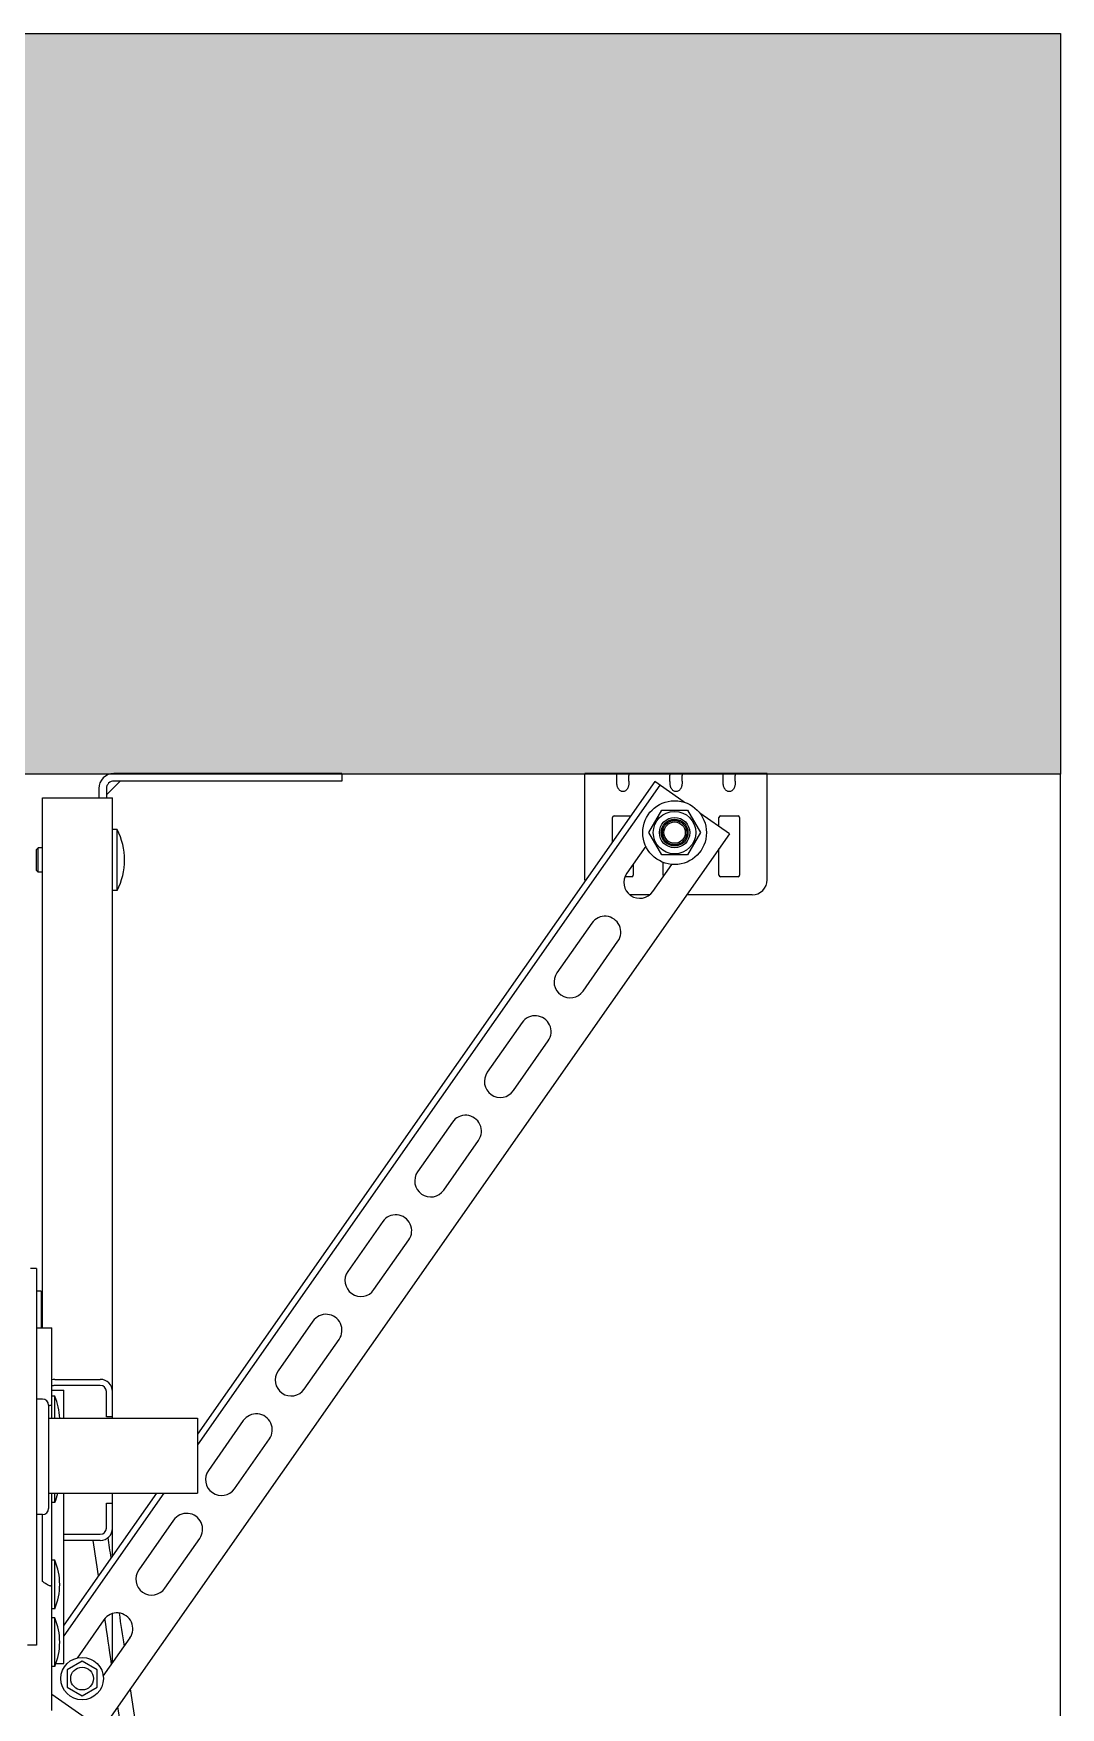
# Model space of a CAD drawing. Header units: millimetres. Extents: x 21899 to 38731, y -5425 to 3612.
# Drawn here: x 25179 to 25517, y -2795 to -2244 of the extents above; entities that cross this region are included whole.
import ezdxf

# ---------------------------------------------------------------- set-up
doc = ezdxf.new("R2010")
doc.units = ezdxf.units.MM
doc.layers.add('dwgmodels.com', color=250, linetype='Continuous')

msp = doc.modelspace()

# ---------------------------------------------------------------- hatches: boundary and pattern name
at = {"layer": 'dwgmodels.com', "true_color": 0xc7c8ca}
h = msp.add_hatch(color=9, dxfattribs=at)
h.dxf.hatch_style = 1
h.paths.add_polyline_path([(21917.11, -2243.56), (25517.11, -2243.56), (25517.11, -2487.45), (21917.11, -2487.45)])

# ---------------------------------------------------------------- linework, layer by layer
at = {"color": 7, "linetype": 'Continuous'}
for p, q in [((25207.6, -2489.67), (25203.08, -2494.19)), ((25280.57, -2489.66), (25205.57, -2489.66)), ((25383.54, -2489.86), (25233.07, -2704.74)), ((25385.18, -2491), (25233.07, -2708.23)), ((25280.57, -2487.16), (25280.57, -2489.66)), ((25393.25, -2496.66), (25383.54, -2489.86)), ((25517.11, -4530.44), (25517.11, -2487.45)), ((25182.07, -2495.16), (25205.07, -2495.16)), ((25182.07, -2669.66), (25182.07, -2495.16)), ((25203.07, -2492.16), (25203.07, -2495.16)), ((25205.07, -2699.47), (25205.07, -2495.16)), ((25381.59, -2506.65), (25385.84, -2499.29)), ((25385.84, -2499.29), (25394.34, -2499.29)), ((25394.34, -2499.29), (25398.59, -2506.65)), ((25408.11, -2507.06), (25398.4, -2500.27)), ((25408.11, -2507.06), (25201.62, -2801.96)), ((25206.57, -2505.66), (25205.07, -2505.66)), ((25206.57, -2525.66), (25206.57, -2505.66)), ((25385.84, -2514.01), (25381.59, -2506.65)), ((25386.09, -2508.45), (25386.09, -2504.86)), ((25388.29, -2502.65), (25391.89, -2502.65)), ((25394.09, -2504.86), (25394.09, -2508.45)), ((25398.59, -2506.65), (25394.34, -2514.01)), ((25180.57, -2511.66), (25180.07, -2512.16)), ((25180.07, -2519.17), (25180.07, -2512.16)), ((25182.07, -2511.66), (25180.57, -2511.66)), ((25180.57, -2519.66), (25180.57, -2511.66)), ((25380.58, -2511.08), (25374.32, -2520.02)), ((25391.89, -2510.65), (25388.29, -2510.65)), ((25382.92, -2526.05), (25389.18, -2517.1)), ((25394.34, -2514.01), (25385.84, -2514.01)), ((25180.57, -2519.66), (25180.07, -2519.17)), ((25182.07, -2519.66), (25180.57, -2519.66)), ((25206.57, -2525.66), (25205.07, -2525.66)), ((25362.85, -2536.41), (25351.37, -2552.79)), ((25359.98, -2558.81), (25371.45, -2542.43)), ((25339.9, -2569.17), (25328.43, -2585.56)), ((25337.03, -2591.58), (25348.5, -2575.2)), ((25316.96, -2601.94), (25305.49, -2618.32)), ((25314.09, -2624.34), (25325.56, -2607.96)), ((25294.02, -2634.7), (25282.55, -2651.09)), ((25291.15, -2657.11), (25302.62, -2640.73)), ((25180.07, -2650.16), (25178.07, -2650.16)), ((25180.07, -2650.16), (25180.07, -2774.16)), ((25181.57, -2657.66), (25180.07, -2657.66)), ((25181.57, -2657.66), (25181.57, -2669.66)), ((25181.57, -2665.16), (25182.07, -2665.16)), ((25180.07, -2669.66), (25185.07, -2669.66)), ((25185.07, -2699.47), (25185.07, -2669.66)), ((25271.07, -2667.47), (25259.6, -2683.85)), ((25268.2, -2689.88), (25279.67, -2673.49)), ((25186.07, -2686.66), (25201.07, -2686.66)), ((25201.07, -2688.66), (25186.07, -2688.66)), ((25182.07, -2693.14), (25180.07, -2693.14)), ((25186.07, -2692.16), (25185.07, -2692.16)), ((25186.07, -2699.47), (25186.07, -2692.16)), ((25203.07, -2698.96), (25203.07, -2690.66)), ((25184.07, -2695.14), (25184.07, -2729.19)), ((25184.07, -2699.47), (25233.07, -2699.47)), ((25184.66, -2695.16), (25185.07, -2695.16)), ((25205.07, -2698.96), (25203.07, -2698.96)), ((25233.07, -2699.47), (25233.07, -2724.08)), ((25248.13, -2700.24), (25236.66, -2716.62)), ((25245.26, -2722.64), (25256.73, -2706.26)), ((25184.07, -2724.08), (25233.07, -2724.08)), ((25185.07, -2795.66), (25185.07, -2724.08)), ((25186.07, -2727.16), (25185.07, -2727.16)), ((25186.07, -2727.16), (25186.07, -2724.08)), ((25219.53, -2724.08), (25189.07, -2767.58)), ((25221.97, -2724.08), (25189.07, -2771.07)), ((25203.07, -2727.36), (25205.07, -2727.36)), ((25203.07, -2735.66), (25203.07, -2727.36)), ((25205.07, -2744.73), (25205.07, -2724.08)), ((25182.07, -2731.19), (25180.07, -2731.19)), ((25182.07, -2753.19), (25182.07, -2731.19)), ((25225.19, -2733), (25213.72, -2749.39)), ((25189.07, -2737.66), (25201.07, -2737.66)), ((25222.32, -2755.41), (25233.79, -2739.03)), ((25201.07, -2739.66), (25189.07, -2739.66)), ((25186.07, -2746.16), (25185.07, -2746.16)), ((25186.07, -2762.16), (25186.07, -2746.16)), ((25184.66, -2754.66), (25185.07, -2754.66)), ((25186.07, -2762.16), (25185.07, -2762.16)), ((25186.07, -2765.16), (25185.07, -2765.16)), ((25186.07, -2781.16), (25186.07, -2765.16)), ((25202.24, -2765.77), (25193.41, -2778.39)), ((25205.07, -2780.04), (25205.07, -2763.79)), ((25202.01, -2784.4), (25210.85, -2771.79)), ((25180.07, -2774.16), (25177.07, -2774.16)), ((25186.07, -2781.16), (25185.07, -2781.16)), ((25195.07, -2779.46), (25190.14, -2782.31)), ((25190.14, -2782.31), (25190.14, -2788.01)), ((25200.01, -2782.31), (25195.07, -2779.46)), ((25200.01, -2788.01), (25200.01, -2782.31)), ((25190.14, -2788.01), (25195.07, -2790.86)), ((25195.07, -2790.86), (25200.01, -2788.01)), ((25201.62, -2801.96), (25185.07, -2790.37))]:
    msp.add_line(p, q, dxfattribs=at)
at = {"color": 3, "linetype": 'Continuous'}
for p, q in [((25280.57, -2487.16), (25205.57, -2487.16)), ((25420.57, -2487.16), (25360.57, -2487.16)), ((25360.57, -2522.16), (25360.57, -2487.16)), ((25371.07, -2489.67), (25371.07, -2487.83)), ((25375.07, -2489.67), (25375.07, -2487.83)), ((25388.57, -2489.67), (25388.57, -2487.83)), ((25392.57, -2489.67), (25392.57, -2487.83)), ((25406.07, -2489.67), (25406.07, -2487.83)), ((25410.07, -2489.67), (25410.07, -2487.83)), ((25420.57, -2522.16), (25420.57, -2487.16)), ((25200.57, -2492.16), (25200.57, -2495.16)), ((25369.67, -2509.66), (25369.67, -2501.66)), ((25370.17, -2501.16), (25375.62, -2501.16)), ((25404.67, -2504.66), (25404.67, -2501.66)), ((25405.17, -2501.16), (25410.97, -2501.16)), ((25411.47, -2501.66), (25411.47, -2520.66)), ((25404.67, -2520.66), (25404.67, -2511.98)), ((25376.47, -2516.94), (25376.47, -2520.66)), ((25386.32, -2520.66), (25386.32, -2516.44)), ((25375.97, -2521.16), (25373.74, -2521.16)), ((25410.97, -2521.16), (25405.17, -2521.16)), ((25381.85, -2527.16), (25375.45, -2527.16)), ((25415.57, -2527.16), (25394.04, -2527.16)), ((25185.07, -2690.16), (25189.07, -2690.16)), ((25189.07, -2699.47), (25189.07, -2690.16)), ((25189.07, -2780.16), (25189.07, -2724.08)), ((25186.44, -2780.16), (25189.07, -2780.16))]:
    msp.add_line(p, q, dxfattribs=at)
at = {"color": 2, "linetype": 'Continuous'}
msp.add_line((25182.07, -2666.01), (25181.57, -2666.01), dxfattribs=at)
at = {"color": 7, "linetype": 'Continuous'}
for centre, radius in [((25390.09, -2506.65), 10.5), ((25390.09, -2506.65), 7), ((25390.09, -2506.65), 5), ((25390.09, -2506.65), 4.4), ((25390.09, -2506.65), 4), ((25390.09, -2506.65), 3.51), ((25195.07, -2785.16), 7), ((25195.07, -2785.16), 3.75)]:
    msp.add_circle(centre, radius, dxfattribs=at)
at = {"color": 3, "linetype": 'Continuous'}
for centre, radius, start, end in [((25205.57, -2492.16), 5, 90, 180), ((25370.17, -2501.66), 0.5, 90, 180), ((25405.17, -2501.66), 0.5, 90, 180), ((25410.97, -2501.66), 0.5, 0, 90), ((25365.57, -2522.16), 5, 180, 184.98), ((25375.97, -2520.66), 0.5, 270, 0), ((25386.82, -2520.66), 0.5, 180, 221.9827), ((25405.17, -2520.66), 0.5, 180, 270), ((25410.97, -2520.66), 0.5, 270, 0), ((25415.57, -2522.16), 5, 270, 0)]:
    msp.add_arc(centre, radius, start, end, dxfattribs=at)
at = {"color": 7, "linetype": 'Continuous'}
for centre, radius, start, end in [((25205.57, -2492.16), 2.5, 90, 180), ((25187.82, -2515.66), 21.25, 331.9275, 28.0725), ((25378.62, -2523.03), 5.25, 145, 325), ((25367.15, -2539.42), 5.25, 325, 145), ((25355.67, -2555.8), 5.25, 145, 325), ((25344.2, -2572.18), 5.25, 325, 145), ((25332.73, -2588.57), 5.25, 145, 325), ((25321.26, -2604.95), 5.25, 325, 145), ((25309.79, -2621.33), 5.25, 145, 325), ((25298.32, -2637.72), 5.25, 325, 145), ((25286.85, -2654.1), 5.25, 145, 325), ((25275.37, -2670.48), 5.25, 325, 145), ((25263.9, -2686.87), 5.25, 145, 325), ((25186.07, -2690.66), 4, 90, 104.5196), ((25186.07, -2690.66), 2, 90, 120), ((25201.07, -2690.66), 4, 0, 90), ((25201.07, -2690.66), 2, 0, 90), ((25182.07, -2695.14), 2, 0, 90), ((25167.46, -2700.16), 20.26, 1.9559, 23.2589), ((25252.43, -2703.25), 5.25, 325, 145), ((25240.96, -2719.63), 5.25, 145, 325), ((25167.46, -2719.16), 20.26, 336.7411, 345.928), ((25182.07, -2729.19), 2, 270, 0), ((25229.49, -2736.01), 5.25, 325, 145), ((25201.07, -2735.66), 4, 270, 0), ((25201.07, -2735.66), 2, 270, 0), ((25167.46, -2754.16), 20.26, 336.7411, 23.2589), ((25218.02, -2752.4), 5.25, 145, 325), ((25167.46, -2773.16), 20.26, 336.7411, 23.2589), ((25206.54, -2768.78), 5.25, 325, 145)]:
    msp.add_arc(centre, radius, start, end, dxfattribs=at)
at = {"color": 3, "linetype": 'Continuous'}
for points, start_tangent, end_tangent in [([(25371.07, -2487.83), (25371.08, -2487.66), (25371.09, -2487.52), (25371.11, -2487.41), (25371.2, -2487.25), (25371.4, -2487.17), (25371.55, -2487.16)], (0, 0.097072), (0.097072, 0)), ([(25371.55, -2492.16), (25371.4, -2491.87), (25371.28, -2491.56), (25371.2, -2491.24), (25371.14, -2490.92), (25371.11, -2490.6), (25371.09, -2490.29), (25371.08, -2489.98), (25371.07, -2489.67)], (-0.132135, 0.220547), (0, 0.2571)), ([(25374.6, -2487.16), (25374.75, -2487.17), (25374.86, -2487.2), (25375, -2487.32), (25375.06, -2487.53), (25375.07, -2487.66), (25375.07, -2487.83)], (0.09711, 0), (0, -0.09711)), ([(25375.07, -2489.67), (25375.07, -2489.98), (25375.06, -2490.3), (25375.04, -2490.62), (25375, -2490.94), (25374.94, -2491.25), (25374.86, -2491.57), (25374.75, -2491.87), (25374.6, -2492.16)], (0, -0.257102), (-0.132136, -0.220548)), ([(25388.57, -2487.83), (25388.58, -2487.66), (25388.59, -2487.52), (25388.61, -2487.41), (25388.7, -2487.25), (25388.9, -2487.17), (25389.05, -2487.16)], (0, 0.097072), (0.097072, 0)), ([(25389.05, -2492.16), (25388.9, -2491.87), (25388.78, -2491.56), (25388.7, -2491.24), (25388.64, -2490.92), (25388.61, -2490.6), (25388.59, -2490.29), (25388.58, -2489.98), (25388.57, -2489.67)], (-0.132135, 0.220547), (0, 0.2571)), ([(25392.1, -2487.16), (25392.25, -2487.17), (25392.36, -2487.2), (25392.5, -2487.32), (25392.56, -2487.53), (25392.57, -2487.66), (25392.57, -2487.83)], (0.09711, 0), (0, -0.09711)), ([(25392.57, -2489.67), (25392.57, -2489.98), (25392.56, -2490.3), (25392.54, -2490.62), (25392.5, -2490.94), (25392.44, -2491.25), (25392.36, -2491.57), (25392.25, -2491.87), (25392.1, -2492.16)], (0, -0.257102), (-0.132136, -0.220548)), ([(25406.07, -2487.83), (25406.08, -2487.66), (25406.09, -2487.52), (25406.11, -2487.41), (25406.2, -2487.25), (25406.4, -2487.17), (25406.55, -2487.16)], (0, 0.097072), (0.097072, 0)), ([(25406.55, -2492.16), (25406.4, -2491.87), (25406.28, -2491.56), (25406.2, -2491.24), (25406.14, -2490.92), (25406.11, -2490.6), (25406.09, -2490.29), (25406.08, -2489.98), (25406.07, -2489.67)], (-0.132135, 0.220547), (0, 0.2571)), ([(25409.6, -2487.16), (25409.75, -2487.17), (25409.86, -2487.2), (25410, -2487.32), (25410.06, -2487.53), (25410.07, -2487.66), (25410.07, -2487.83)], (0.09711, 0), (0, -0.09711)), ([(25410.07, -2489.67), (25410.07, -2489.98), (25410.06, -2490.3), (25410.04, -2490.62), (25410, -2490.94), (25409.94, -2491.25), (25409.86, -2491.57), (25409.75, -2491.87), (25409.6, -2492.16)], (0, -0.257102), (-0.132136, -0.220548)), ([(25374.6, -2492.16), (25374.26, -2492.61), (25373.89, -2492.92), (25373.49, -2493.1), (25373.07, -2493.16), (25372.66, -2493.1), (25372.26, -2492.92), (25371.88, -2492.61), (25371.55, -2492.16)], (-0.195665, -0.326585), (-0.195665, 0.326585)), ([(25392.1, -2492.16), (25391.76, -2492.61), (25391.39, -2492.92), (25390.99, -2493.1), (25390.57, -2493.16), (25390.16, -2493.1), (25389.76, -2492.92), (25389.38, -2492.61), (25389.05, -2492.16)], (-0.195665, -0.326585), (-0.195665, 0.326585)), ([(25409.6, -2492.16), (25409.26, -2492.61), (25408.89, -2492.92), (25408.49, -2493.1), (25408.07, -2493.16), (25407.66, -2493.1), (25407.26, -2492.92), (25406.88, -2492.61), (25406.55, -2492.16)], (-0.195665, -0.326585), (-0.195665, 0.326585))]:
    msp.add_spline(points, degree=3, dxfattribs=dict(at, start_tangent=start_tangent, end_tangent=end_tangent))
at = {"color": 7, "linetype": 'Continuous'}
for points, start_tangent, end_tangent in [([(25184.07, -2695.34), (25184.35, -2695.22)], (0.027158, 0.012873), (0.028745, 0.009597)), ([(25184.35, -2695.22), (25184.66, -2695.16)], (0.029885, 0.009977), (0.031268, 0)), ([(25184.66, -2754.66), (25184.35, -2754.6), (25183.93, -2754.42), (25183.41, -2754.12), (25182.79, -2753.71), (25182.07, -2753.19)], (-0.299927, 0), (-0.241283, 0.178154))]:
    msp.add_spline(points, degree=3, dxfattribs=dict(at, start_tangent=start_tangent, end_tangent=end_tangent))
for points in [[(25204.63, -2745.36), (25204.3, -2743.16), (25203.97, -2740.95), (25203.63, -2738.74)], [(25200.47, -2751.31), (25199.88, -2747.43), (25199.3, -2743.55), (25198.72, -2739.66)], [(25204.81, -2780.41), (25204.06, -2775.39), (25203.32, -2770.37), (25202.57, -2765.35)], [(25208.98, -2774.46), (25208.44, -2770.84), (25207.9, -2767.22), (25207.36, -2763.59)]]:
    msp.add_open_spline(points, degree=3)
for points, knots in [([(25069.92, -5197.53), (25069.62, -5187.73), (25068.68, -5157.82), (25128.02, -5102.37), (25355.56, -5049.27), (25327.13, -4592.71), (25209.24, -4202.13), (25280.59, -3739.34), (25276.33, -3268.05), (25234, -2943.99), (25211.06, -2788.49)], [0, 0, 0, 0, 28.603639, 87.316373, 219.64008, 691.967745, 1092.856311, 1534.223988, 2043.788513, 2514.269853, 2514.269853, 2514.269853, 2514.269853]), ([(25064.93, -5197.69), (25064.78, -5193.02), (25064.63, -5188.26), (25064.88, -5179.75), (25065.18, -5176), (25066.04, -5170.99), (25066.31, -5169.69), (25066.89, -5167.32), (25067.19, -5166.25), (25067.86, -5164.13), (25068.22, -5163.08), (25069.41, -5159.98), (25070.32, -5157.97), (25073.68, -5151.53), (25076.57, -5147.32), (25083.12, -5139.42), (25086.78, -5135.72), (25094.58, -5128.78), (25098.72, -5125.54), (25106.35, -5120.07), (25109.79, -5117.77), (25116.76, -5113.4), (25120.28, -5111.32), (25130.92, -5105.39), (25138.12, -5101.82), (25156.97, -5093.08), (25168.63, -5088.3), (25191.21, -5078.81), (25202.13, -5074.1), (25216.21, -5066.84), (25220.02, -5064.74), (25226.55, -5060.82), (25229.33, -5059.03), (25234.74, -5055.32), (25237.38, -5053.38), (25245.07, -5047.38), (25249.91, -5043.1), (25264.57, -5028.53), (25273.35, -5017.22), (25288.59, -4992.36), (25295.04, -4978.8), (25305.85, -4949.79), (25310.21, -4934.34), (25320.03, -4887.95), (25323.17, -4855.15), (25324.64, -4787.02), (25322.96, -4751.69), (25316.5, -4681.11), (25311.72, -4645.85), (25304.88, -4603.39), (25303.46, -4594.93), (25300.55, -4578.2), (25299.07, -4569.93), (25294.54, -4545.35), (25291.41, -4529.29), (25281.9, -4481.94), (25275.37, -4451.46), (25260.05, -4378.26), (25251.56, -4336.23), (25243.24, -4281.98), (25241.54, -4269.81), (25238.76, -4247.04), (25237.62, -4236.46), (25235.93, -4217.86), (25235.31, -4209.87), (25234.28, -4193.82), (25233.87, -4185.76), (25232.94, -4161.51), (25232.7, -4145.23), (25232.95, -4096.08), (25234.41, -4062.93), (25240.72, -3968.14), (25247.39, -3905.92), (25255.03, -3827.38), (25256.58, -3811), (25259.06, -3783.02), (25260.04, -3771.4), (25261.85, -3748.2), (25262.69, -3736.62), (25265, -3701.9), (25266.26, -3678.8), (25269.28, -3609.64), (25270.25, -3563.7), (25270.31, -3426.23), (25266.55, -3335.06), (25252.87, -3152.79), (25242.97, -3061.7), (25223.78, -2911.89), (25215.52, -2853.17), (25206.88, -2794.45)], [0, 0, 0, 0, 13.614656, 13.614656, 24.237506, 24.237506, 27.949925, 27.949925, 31.063684, 31.063684, 34.177443, 34.177443, 40.404961, 40.404961, 54.673562, 54.673562, 68.942162, 68.942162, 83.210763, 83.210763, 94.643421, 94.643421, 106.076078, 106.076078, 128.941394, 128.941394, 165.933013, 165.933013, 202.924632, 202.924632, 217.211649, 217.211649, 228.325165, 228.325165, 239.438681, 239.438681, 261.665712, 261.665712, 310.591127, 310.591127, 359.516541, 359.516541, 408.441955, 408.441955, 499.721397, 499.721397, 591.000838, 591.000838, 682.28028, 682.28028, 705.283727, 705.283727, 728.287174, 728.287174, 774.294068, 774.294068, 866.307856, 866.307856, 999.972816, 999.972816, 1038.611318, 1038.611318, 1072.030725, 1072.030725, 1097.038945, 1097.038945, 1122.047166, 1122.047166, 1172.063606, 1172.063606, 1272.096487, 1272.096487, 1455.942037, 1455.942037, 1504.41999, 1504.41999, 1538.871883, 1538.871883, 1573.323775, 1573.323775, 1642.227561, 1642.227561, 1780.035131, 1780.035131, 2055.650273, 2055.650273, 2331.265414, 2331.265414, 2508.990496, 2508.990496, 2508.990496, 2508.990496])]:
    msp.add_open_spline(points, degree=3, knots=knots)
at = {"layer": 'dwgmodels.com', "color": 5}
msp.add_lwpolyline([(21917.11, -2243.56), (25517.11, -2243.56), (25517.11, -2487.45), (21917.11, -2487.45)], close=True, dxfattribs=at)

doc.saveas('drawing.dxf')
